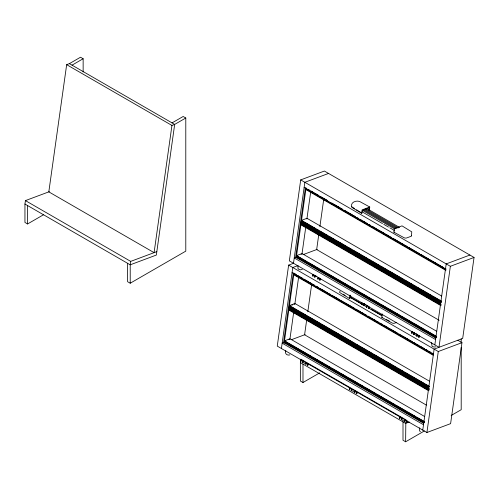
<?xml version="1.0" encoding="UTF-8"?>
<svg xmlns="http://www.w3.org/2000/svg" width="499" height="499" viewBox="0 0 499 499"><rect width="100%" height="100%" fill="white"/><g stroke="black" fill="none" stroke-linecap="round" stroke-linejoin="round"><path stroke-width="0.75" d="M300.641 360.534L301.147 360.078M361.557 303.642L361.557 303.71M364.12 304.59C364.002 303.461 362.736 305.482 363.777 305.151M43.644 214.682L27.576 223.957L24.95 222.442L24.95 204.041L25.43 200.604L49.376 191.66M83.146 71.975L83.146 58.739L80.52 57.223L69.405 63.635L66.666 64.658L48.815 191.866L154.091 252.644L171.943 125.436L174.675 124.413L185.79 118.001L185.79 251.14L130.22 283.22L127.594 281.704L127.594 263.304M156.823 251.621L130.707 261.382L130.22 264.819L130.22 283.22M293.655 263.235L288.628 265.112L277.263 346.1L426.919 432.502L450.609 423.645L461.974 342.663L457.82 340.262M474.05 257.447L324.394 171.045L300.704 179.896L289.339 260.877L438.995 347.285L450.36 266.298L474.05 257.447L462.685 338.428L434.13 349.119L422.765 430.101M281.417 348.495L292.782 267.514L297.809 265.636M293.493 263.279L304.858 182.297L328.548 173.44M293.325 272.916L283.538 342.651L284.193 343.031L294.005 273.121M305.394 187.693L295.608 257.434L296.269 257.815L306.08 187.905M423.582 423.271L284.224 342.813L284.305 342.22L284.704 342.071L424.063 422.528M429.009 387.274L289.651 306.816L289.252 306.966L289.171 307.565L429.202 388.409M436.138 337.312L296.78 256.854L296.381 257.004L296.3 257.596L435.652 338.054M441.085 302.057L301.727 221.6L301.327 221.749L301.246 222.342L440.605 302.799M284.704 342.071L423.919 422.21M424.449 422.254L284.424 341.41L285.428 340.755M428.666 389.738L289.308 309.28L429.196 389.806M289.651 306.816L428.866 386.956M433.612 354.483L294.217 274.307L295.096 273.714M296.78 256.854L436.669 337.38M440.742 304.521L301.384 224.063L440.598 304.197M311.788 227.712L301.727 221.6M445.688 269.267L306.292 189.09L306.86 188.878M285.235 342.139L285.547 341.759M289.838 309.349L290.15 308.962M290.181 306.885L290.499 306.505M297.31 256.923L297.622 256.536M297.466 255.831L296.936 255.75M301.914 224.132L302.226 223.745M301.689 221.88L302.569 221.288M289.495 339.513L288.965 339.432M294.441 304.259L293.911 304.178M301.571 254.297L301.04 254.216M289.894 339.364L293.643 312.63M294.828 304.203L298.589 277.375M302.063 253.467L305.719 227.413M306.904 218.98L310.665 192.159M319.722 372.853L302.987 382.515L300.361 380.999L300.361 362.605L300.841 359.161L406.111 419.94M306.636 320.227L304.59 334.785L426.414 405.119M307.814 311.794L311.582 284.973M318.705 235.004L316.665 249.569L439.157 320.289M319.89 226.577L323.764 198.989M351.639 206.823C350.31 202.182 356.217 200.23 359.611 201.471L369.753 207.004L369.272 210.441M340.125 291.472A1.965 0.923 8 0 0 340.069 292.738L349.537 298.527L350.017 295.084M352.038 206.324A1.965 0.923 8 0 0 352.144 207.522L361.607 213.304L362.093 209.867L369.753 207.004M350.41 295.589L350.024 298.34L349.537 298.527M365.823 209.125L365.923 208.439M368.873 209.942L369.16 207.877L362.486 210.372L362.099 213.123L361.607 213.304M364.339 304.708A0.929 0.536 -60 0 0 364.364 304.116L364.507 303.679L363.858 303.916A0.929 0.536 -60 0 0 363.104 305.263A0.929 0.536 -60 0 0 364.12 305.132M396.736 322.366L394.615 323.159A1.965 0.923 8 0 1 391.933 322.909L381.797 317.376L382.278 313.94M411.444 235.54A1.965 0.923 8 0 1 410.939 236.351L406.685 237.942A1.965 0.923 8 0 1 404.009 237.692L393.867 232.16L394.353 228.723L402.013 225.86L411.756 231.867L411.5 235.784M398.083 227.981L398.183 227.294M405.824 422.004L405.631 441.777L403.005 440.261L403.005 421.867M434.835 344.884L446.2 263.902L469.896 255.045M426.919 432.502L438.284 351.521L461.974 342.663M414.245 333.538L413.964 333.083L413.54 333.912L417.021 335.977M416.921 335.515L416.908 335.858M349.543 388.783L349.518 389.407M354.695 391.908L355.201 391.397M411.918 333.083L411.675 332.334L412.18 331.978M312.829 275.336L313.222 274.862M320.352 279.577C321.412 277.581 317.957 280.669 320.439 279.552M369.154 307.871L368.986 307.172L368.499 308.12L369.241 307.846M404.976 420.482C405.406 422.51 399.786 419.222 401.988 418.281M407.321 421.886C406.498 423.221 406.267 420.906 407.346 421.256M366.983 306.336L366.802 307.11M356.985 393.318L356.398 393.224L357.022 392.364M401.957 419.11L401.576 419.254M72.031 65.151L83.146 58.739M172.049 122.897L183.164 116.485L185.79 118.001M405.631 441.777L424.375 430.955M451.158 415.499L461.201 409.698L461.201 347.41M361.993 304.178L361.538 304.103M306.305 363.129L305.862 363.74L306.168 364.077M400.104 417.195L399.599 417.9L399.955 418.281M302.363 269.466L300.317 269.828L298.265 269.03M435.752 346.861L434.074 347.036L432.44 346.543M306.33 188.809L305.931 188.959L445.963 269.803M301.839 220.789L301.44 220.938L441.652 301.845M301.384 224.063L300.984 224.213L441.01 305.057M296.394 257.141L294.242 257.946L435.583 339.551M302.856 254.727L317.214 249.363M393.867 232.16L394.36 231.979M294.254 274.026L293.855 274.176L433.213 354.633M289.807 305.712L290.381 305.5M291.784 305.226L292.433 304.983M290.474 307.509L289.108 308.02L429.134 388.871M289.308 309.28L288.909 309.43L428.94 390.274M367.875 305.625L367.227 305.862A0.929 0.536 -60 0 0 366.466 306.916A0.929 0.536 -60 0 0 367.002 307.49M283.607 342.626L282.166 343.162L423.514 424.768M291.503 339.676L305.145 334.579M284.224 342.813L285.428 342.364M381.797 317.376L382.284 317.196M414.12 334.137A0.929 0.536 -60 0 1 413.247 333.999A0.929 0.536 -60 0 1 414.014 332.739L414.657 332.502M409.261 422.023L405.631 423.383L300.361 362.605M289.869 354.895C287.274 355.824 284.355 353.672 285.796 350.647M313.073 275.947L312.817 275.211M362.137 303.13L361.713 303.554M300.997 361.164L300.66 361.033M302.799 362.131L302.519 361.669L303.111 361.176M308.214 364.07L307.634 364.65L307.952 365.181M318.15 278.879L318.019 278.267L318.624 277.949M352.051 389.688L351.452 389.713L351.508 390.443M386.532 319.616L389.781 321.331M366.908 208.563L399.668 227.475M366.06 209.175L398.152 227.706M364.925 209.605L397.011 228.13M363.783 210.029L395.875 228.554M362.642 210.453L394.734 228.985M363.097 212.387L382.484 223.583M383.818 224.357L388.496 227.057M389.838 227.825L394.516 230.532M359.105 211.389L360.303 212.081M300.704 179.896L450.36 266.298M308.064 189.314L309.592 190.15M310.758 190.868L319.017 195.589M320.183 196.307L327.768 200.642M331.623 202.918L333.644 204.085M334.991 204.858L337.193 206.087M337.686 206.411L340.561 208.027M341.054 208.357L342.395 209.137M344.416 210.304L346.618 211.526M347.111 211.857L349.312 213.079M350.479 213.797L352.674 215.025M353.167 215.356L355.369 216.578M356.536 217.296L358.737 218.525M359.904 219.242L361.432 220.078M362.592 220.795L367.489 223.577M368.655 224.294L370.857 225.517M372.017 226.234L376.913 229.016M378.08 229.733L382.97 232.515M383.463 232.846L385.484 234.012M386.831 234.786L389.033 236.015M389.526 236.345L391.54 237.505M392.888 238.285L395.089 239.514M395.582 239.838L397.784 241.067M398.951 241.784L401.152 243.013M402.313 243.73L404.514 244.953M405.007 245.283L407.209 246.506M408.375 247.223L410.577 248.452M411.064 248.783L413.266 250.005M414.432 250.723L416.634 251.951M417.8 252.669L419.328 253.504M420.489 254.222L425.385 257.004M426.551 257.721L428.753 258.944M429.913 259.661L440.866 265.942M441.359 266.273L443.38 267.439M444.728 268.213L446.075 268.992M310.896 191.211L312.917 192.377M314.938 193.543L316.285 194.317M324.362 198.982L326.383 200.149M334.461 204.815L335.808 205.588M337.156 206.368L339.17 207.534M340.518 208.314L341.865 209.087M343.886 210.254L345.233 211.033M347.254 212.2L348.601 212.973M349.942 213.753L351.963 214.919M353.311 215.699L354.658 216.472M359.367 219.192L361.388 220.358M362.736 221.138L364.757 222.304M372.834 226.97L374.181 227.744M382.933 232.796L384.28 233.576M385.627 234.355L387.648 235.522M392.357 238.241L393.705 239.015M395.726 240.181L397.073 240.961M398.414 241.741L400.435 242.901M401.782 243.68L403.13 244.46M405.151 245.627L406.498 246.4M407.845 247.18L409.86 248.346M411.207 249.126L413.228 250.286M420.632 254.565L422.653 255.731M434.099 262.337L436.12 263.503M440.829 266.223L442.176 267.002M444.197 268.169L445.545 268.949M304.134 187.437L445.482 269.042M305.843 189.551L445.875 270.396M69.405 63.635L174.675 124.413L156.343 255.058L130.22 264.819L24.95 204.041M66.666 64.658L171.943 125.436M441.64 296.032L306.997 218.3L301.527 220.346L441.559 301.19M304.533 222.342L309.249 225.061M310.596 225.841L312.611 227.008M313.958 227.787L315.306 228.561M316.653 229.34L318.674 230.507M320.021 231.28L321.362 232.06M322.71 232.84L324.73 234.006M326.078 234.779L327.425 235.559M329.446 236.726L330.787 237.499M332.134 238.279L333.482 239.058M335.503 240.225L336.85 240.998M338.197 241.778L345.601 246.051M347.622 247.217L351.658 249.55M353.005 250.33L361.083 254.995M362.43 255.769L367.145 258.488M368.493 259.268L370.507 260.434M371.855 261.214L373.202 261.987M374.549 262.767L376.57 263.934M377.918 264.707L379.265 265.487M380.606 266.266L382.627 267.433M383.974 268.206L385.322 268.986M387.343 270.152L388.69 270.926M390.031 271.706L394.746 274.425M396.094 275.205L403.498 279.477M405.519 280.644L409.554 282.977M410.902 283.756L412.923 284.923M414.27 285.696L415.617 286.476M416.964 287.256L418.985 288.422M420.326 289.195L421.674 289.975M423.021 290.749L425.042 291.915M426.389 292.695L428.41 293.861M429.751 294.641L431.099 295.414M432.446 296.194L434.467 297.36M435.814 298.134L437.161 298.913M438.509 299.693L441.197 301.246M302.257 221.668L441.615 302.126M313.135 228.492L329.964 238.204M331.311 238.984L338.715 243.263M340.062 244.036L342.083 245.202M343.431 245.982L348.14 248.702M349.487 249.481L354.203 252.201M355.544 252.974L378.435 266.192M379.783 266.971L387.86 271.631M389.208 272.41L390.555 273.19M391.902 273.963L396.611 276.683M397.959 277.463L399.98 278.629M401.327 279.409L406.036 282.128M407.384 282.908L436.332 299.618M437.679 300.398L439.026 301.171M301.327 221.749L440.686 302.207M300.56 222.18L301.215 222.56M301.178 222.804L440.536 303.261M302.843 224.026L301.097 223.402L441.128 304.247M304.19 224.806L305.538 225.579M307.552 226.746L308.9 227.525M310.247 228.305L317.651 232.578M319.672 233.744L323.714 236.077M325.061 236.857L329.77 239.576M331.118 240.35L333.139 241.516M334.486 242.296L339.195 245.015M340.543 245.795L342.564 246.961M343.911 247.735L345.258 248.514M346.599 249.294L348.62 250.461M349.967 251.234L351.315 252.014M352.662 252.787L354.683 253.954M356.024 254.733L357.371 255.513M359.392 256.679L360.74 257.453M362.087 258.233L366.796 260.952M368.143 261.732L375.547 266.004M377.568 267.171L381.61 269.504M382.958 270.283L384.979 271.444M386.32 272.223L387.667 273.003M389.014 273.776L391.035 274.943M392.382 275.722L393.73 276.502M395.071 277.276L397.092 278.442M398.439 279.222L400.46 280.388M401.807 281.162L403.155 281.941M404.502 282.721L406.517 283.887M407.864 284.661L409.211 285.44M410.558 286.214L415.268 288.94M417.289 290.106L418.636 290.88M419.983 291.659L424.693 294.379M426.04 295.159L427.387 295.932M429.408 297.098L433.45 299.431M434.791 300.211L439.507 302.93M301.951 223.851L440.636 303.916M303.361 225.511L310.765 229.783M312.112 230.563L314.133 231.729M315.48 232.503L320.19 235.229M321.537 236.002L326.252 238.722M327.6 239.501L350.485 252.719M351.832 253.492L359.91 258.158M361.257 258.937L362.605 259.711M363.952 260.49L368.667 263.21M370.009 263.99L372.029 265.156M373.377 265.93L378.092 268.655M379.433 269.429L408.388 286.145M409.729 286.919L411.076 287.698M412.424 288.478L420.501 293.138M421.848 293.917L429.926 298.583M431.273 299.356L435.989 302.082M437.336 302.856L440.698 304.802M300.897 224.806L440.929 305.65M436.694 331.286L302.051 253.554L296.581 255.594L436.606 336.445M296.893 256.043L300.261 257.983M301.608 258.763L306.317 261.482M307.665 262.262L309.686 263.428M311.033 264.202L312.38 264.981M313.728 265.761L315.742 266.928M317.09 267.701L318.437 268.481M320.458 269.647L321.805 270.421M323.152 271.2L324.493 271.98M326.514 273.146L328.591 274.419M329.209 274.7L336.613 278.972M338.634 280.139L342.676 282.471M344.023 283.251L348.732 285.971M350.08 286.75L352.101 287.917M353.448 288.69L354.789 289.47M356.136 290.243L358.157 291.41M359.505 292.189L360.852 292.969M362.873 294.136L364.214 294.909M365.561 295.689L367.582 296.855M368.929 297.629L370.277 298.408M371.624 299.188L373.639 300.354M374.986 301.128L376.333 301.907M378.354 303.074L379.702 303.847M381.049 304.627L385.758 307.347M387.105 308.126L394.509 312.399M395.857 313.179L400.572 315.898M401.92 316.678L403.934 317.844M405.282 318.618L406.629 319.397M407.976 320.177L409.997 321.344M411.344 322.117L412.692 322.897M414.033 323.67L416.054 324.837M417.401 325.616L418.748 326.396M420.769 327.562L422.117 328.336M423.458 329.115L424.805 329.889M426.826 331.055L428.173 331.835M429.52 332.615L434.23 335.334M297.348 256.642L436.706 337.099M296.493 256.193L436.525 337.037M296.381 257.004L436.101 337.592M317.002 276.49L315.561 275.822A0.929 0.536 -60 0 1 315.056 277.12A0.929 0.536 -60 0 1 314.283 276.82A0.929 0.536 -60 0 1 315.056 275.629L313.26 274.593A0.929 0.536 -60 0 0 312.493 275.747A0.929 0.536 -60 0 0 313.204 276.122M415.96 333.6L417.307 334.38M364.463 304.003L367.158 305.556M414.014 332.739L412.218 331.704A0.929 0.536 -60 0 0 411.45 332.964A0.929 0.536 -60 0 0 412.33 333.101M350.354 297.223L361.051 303.398M371.075 309.187L381.772 315.362M349.861 297.242L361.226 303.804M362.567 304.571L366.578 306.891M368.58 308.045L381.953 315.767M288.628 265.112L438.284 351.521M294.641 273.751L296.662 274.918M298.009 275.697L300.211 276.92M300.704 277.251L302.905 278.479M304.066 279.197L306.267 280.419M306.76 280.75L308.962 281.972M310.129 282.69L312.33 283.919M313.491 284.636L314.838 285.416M316.185 286.189L318.387 287.418M319.553 288.135L321.082 288.971M322.248 289.688L324.444 290.917M325.61 291.634L327.812 292.857M329.159 293.637L330.506 294.416M331.673 295.127L339.931 299.855M341.098 300.573L352.051 306.854M352.537 307.178L354.558 308.345M355.906 309.124L358.107 310.347M358.6 310.677L360.802 311.906M361.962 312.623L364.164 313.846M364.657 314.177L366.678 315.343M368.025 316.117L370.227 317.345M371.393 318.063L372.915 318.898M374.082 319.616L376.283 320.845M377.45 321.562L378.978 322.398M380.144 323.115L382.346 324.344M383.506 325.061L388.403 327.843M389.569 328.554L394.459 331.336M394.952 331.667L397.828 333.282M398.994 333.999L409.947 340.281M410.44 340.605L412.455 341.771M413.802 342.551L416.004 343.774M416.497 344.104L418.698 345.333M419.865 346.05L422.06 347.273M422.553 347.603L424.574 348.77M425.921 349.543L428.123 350.772M429.29 351.489L430.818 352.325M431.978 353.043L433.325 353.822M296.805 275.261L298.826 276.427M300.173 277.207L302.188 278.373M303.535 279.147L304.883 279.927M306.904 281.093L308.251 281.866M309.598 282.646L311.613 283.812M312.96 284.592L314.308 285.366M316.329 286.532L317.676 287.312M322.385 290.031L324.406 291.198M335.852 297.803L337.873 298.97M345.277 303.249L347.298 304.415M348.645 305.188L350.66 306.355M352.007 307.135L353.354 307.908M355.375 309.074L356.723 309.854M358.07 310.634L360.085 311.8M361.432 312.574L362.779 313.353M364.8 314.52L366.147 315.293M370.857 318.019L372.878 319.179M374.225 319.959L375.572 320.738M384.324 325.791L385.671 326.564M393.748 331.23L395.769 332.396M403.847 337.062L405.194 337.842M406.542 338.615L408.556 339.782M409.904 340.561L411.251 341.335M413.272 342.501L414.619 343.281M416.64 344.447L417.987 345.227M419.328 346L421.349 347.167M422.697 347.946L424.044 348.72M426.065 349.886L427.412 350.666M428.753 351.446L430.774 352.606M432.122 353.386L433.469 354.165M292.065 272.66L433.406 354.259M293.774 274.768L433.132 355.226M429.57 381.255L294.921 303.517L289.451 305.563L429.483 386.407M291.79 307.172L293.805 308.338M295.152 309.118L296.5 309.891M298.521 311.058L299.868 311.838M301.215 312.617L305.924 315.337M307.272 316.11L314.676 320.389M316.023 321.163L320.738 323.888M322.08 324.662L324.101 325.828M325.448 326.608L326.795 327.381M328.142 328.161L330.163 329.328M331.504 330.107L332.852 330.881M334.199 331.66L336.22 332.827M337.567 333.6L338.915 334.38M340.936 335.546L342.277 336.326M343.624 337.099L345.645 338.266M346.992 339.046L348.339 339.819M349.687 340.599L354.396 343.318M356.417 344.485L357.764 345.264M359.112 346.044L366.516 350.317M368.536 351.483L372.572 353.816M373.919 354.589L378.635 357.315M379.982 358.089L381.997 359.255M383.344 360.035L384.692 360.808M386.039 361.588L388.06 362.754M389.407 363.534L390.748 364.307M392.095 365.087L394.116 366.254M395.464 367.027L396.811 367.807M398.832 368.973L400.173 369.753M401.52 370.526L402.868 371.306M404.889 372.472L406.236 373.246M407.583 374.025L408.931 374.805M410.945 375.972L415.661 378.691M417.008 379.465L424.412 383.743M426.433 384.91L429.128 386.463M415.043 378.41L416.391 379.184M289.37 306.155L428.909 386.675M290.961 307.877L301.733 314.096M303.08 314.875L307.789 317.595M309.137 318.374L311.158 319.541M312.505 320.314L317.214 323.034M318.562 323.814L350.204 342.083M351.552 342.857L359.629 347.522M360.977 348.302L369.054 352.961M370.401 353.741L375.111 356.461M376.458 357.24L399.35 370.458M400.697 371.231L411.469 377.45M412.816 378.23L417.526 380.949M418.873 381.729L428.298 387.168M289.252 306.966L428.61 387.424M288.484 307.403L289.139 307.777M289.42 308.469L292.788 310.409M294.136 311.189L296.156 312.355M297.498 313.135L298.845 313.908M300.192 314.688L302.213 315.855M303.56 316.628L304.908 317.408M306.255 318.187L308.27 319.354M309.617 320.127L310.964 320.907M312.985 322.073L314.333 322.847M315.68 323.626L317.021 324.406M319.042 325.573L320.389 326.346M321.736 327.126L326.452 329.845M328.467 331.012L329.814 331.791M331.161 332.565L338.565 336.844M340.586 338.01L344.628 340.343M345.975 341.116L350.685 343.836M352.032 344.616L354.053 345.782M355.4 346.562L356.741 347.335M358.089 348.115L360.11 349.281M361.457 350.055L362.804 350.834M364.151 351.614L366.166 352.781M367.514 353.554L368.861 354.334M370.882 355.5L372.229 356.274M373.576 357.053L374.924 357.833M376.938 358.999L378.286 359.773M379.633 360.552L380.98 361.326M383.001 362.492L387.711 365.218M389.058 365.992L396.462 370.27M398.483 371.437L402.525 373.77M403.872 374.543L408.581 377.263M409.929 378.042L411.949 379.209M413.297 379.989L414.644 380.762M415.985 381.542L418.006 382.708M419.353 383.481L420.701 384.261M422.048 385.041L424.069 386.207M425.41 386.981L426.757 387.76M387.093 364.937L388.44 365.711M289.875 309.068L428.56 389.133M289.021 308.619L429.053 389.463M290.618 310.341L322.254 328.604M323.601 329.384L331.679 334.049M333.026 334.823L341.104 339.488M342.451 340.268L347.167 342.988M348.514 343.767L371.399 356.978M372.747 357.758L383.519 363.977M384.866 364.757L389.576 367.476M390.923 368.25L405.063 376.414M406.411 377.194L419.871 384.966M421.218 385.746L428.629 390.018M288.827 310.022L428.179 390.48M424.624 416.509L289.975 338.771L284.505 340.817L424.537 421.661M284.823 341.26L287.511 342.813M289.532 343.979L290.88 344.759M292.227 345.539L305.687 353.311M307.035 354.084L311.75 356.81M313.098 357.583L315.118 358.75M316.46 359.529L317.807 360.303M319.154 361.083L321.175 362.249M322.522 363.029L323.87 363.802M325.211 364.582L327.232 365.748M328.579 366.522L329.926 367.301M331.947 368.468L333.295 369.248M334.642 370.021L335.983 370.801M338.004 371.967L339.351 372.741M340.698 373.52L345.408 376.24M350.123 378.966L357.527 383.238M359.548 384.405L363.59 386.737M364.931 387.511L369.647 390.237M370.994 391.01L373.015 392.177M374.356 392.956L375.703 393.73M377.051 394.509L379.072 395.676M380.419 396.456L381.766 397.229M383.113 398.009L385.128 399.175M386.476 399.949L387.823 400.728M389.844 401.895L391.191 402.674M392.538 403.448L393.879 404.227M395.9 405.394L397.248 406.167M398.595 406.947L399.942 407.727M401.963 408.893L405.999 411.226M408.02 412.386L412.062 414.719M413.409 415.499L415.424 416.665M416.771 417.445L421.487 420.164M422.834 420.938L424.175 421.717M285.278 341.859L423.957 421.929M284.305 342.22L423.663 422.678M25.43 200.604L130.707 261.382M306.947 363.135L308.145 363.827A0.929 0.536 -60 0 0 307.384 364.881A0.929 0.536 -60 0 0 307.914 365.449M302.619 362.137L305.319 363.696M351.427 390.43L354.795 392.376M352.681 207.359L354.621 208.588M356.56 209.817L358.5 211.046M343.193 294.217L345.133 295.445M420.364 431.76L419.597 430.787L419.559 427.849M432.022 346.237L431.629 342.632M369.485 307.035L369.528 307.097A0.929 0.536 -60 0 1 369.023 308.394A0.929 0.536 -60 0 1 368.25 308.089A0.929 0.536 -60 0 1 369.023 306.897M298.022 268.736L297.872 265.424M461.201 338.846L461.201 342.738M302.987 364.12L302.987 382.515M27.576 205.557L27.576 223.957M417.495 336.083A0.929 0.536 -60 0 1 416.615 335.946A0.929 0.536 -60 0 1 417.382 334.686L419.172 335.721A0.929 0.536 -60 0 0 418.405 336.844A0.929 0.536 -60 0 0 419.06 337.293A0.929 0.536 -60 0 0 419.715 336.089M362.012 304.415A0.929 0.536 -60 0 1 361.295 304.041A0.929 0.536 -60 0 1 362.068 302.881M318.194 279.197A0.929 0.536 -60 0 1 317.663 278.623A0.929 0.536 -60 0 1 318.424 277.569L320.221 278.604A0.929 0.536 -60 0 0 319.46 279.658A0.929 0.536 -60 0 0 319.99 280.232A0.929 0.536 -60 0 0 320.751 279.178M399.917 418.549A0.929 0.536 -60 0 1 399.387 417.975A0.929 0.536 -60 0 1 400.142 416.927L401.938 417.962A0.929 0.536 -60 0 0 401.171 419.116A0.929 0.536 -60 0 0 401.882 419.497M405.082 421.53A0.929 0.536 -60 0 1 404.546 420.956A0.929 0.536 -60 0 1 405.307 419.902L407.103 420.938A0.929 0.536 -60 0 0 406.336 422.067A0.929 0.536 -60 0 0 406.984 422.51A0.929 0.536 -60 0 0 407.639 421.312M349.936 389.638A0.929 0.536 -60 0 1 349.225 389.257A0.929 0.536 -60 0 1 349.992 388.103M355.101 392.613A0.929 0.536 -60 0 1 354.384 392.239A0.929 0.536 -60 0 1 355.157 391.079M351.726 390.673A0.929 0.536 -60 0 1 351.015 390.293A0.929 0.536 -60 0 1 351.789 389.139M357.059 393.511A0.929 0.536 -60 0 1 356.18 393.374A0.929 0.536 -60 0 1 356.947 392.12M300.959 361.432A0.929 0.536 -60 0 1 300.429 360.864A0.929 0.536 -60 0 1 301.19 359.81L302.98 360.846A0.929 0.536 -60 0 0 302.219 361.9A0.929 0.536 -60 0 0 302.756 362.467M306.124 364.413A0.929 0.536 -60 0 1 305.588 363.846A0.929 0.536 -60 0 1 306.349 362.792M314.563 276.577C315.318 277.768 315.449 274.731 314.563 276.577M418.63 336.694C419.478 338.054 419.653 334.592 418.63 336.694"/></g></svg>
